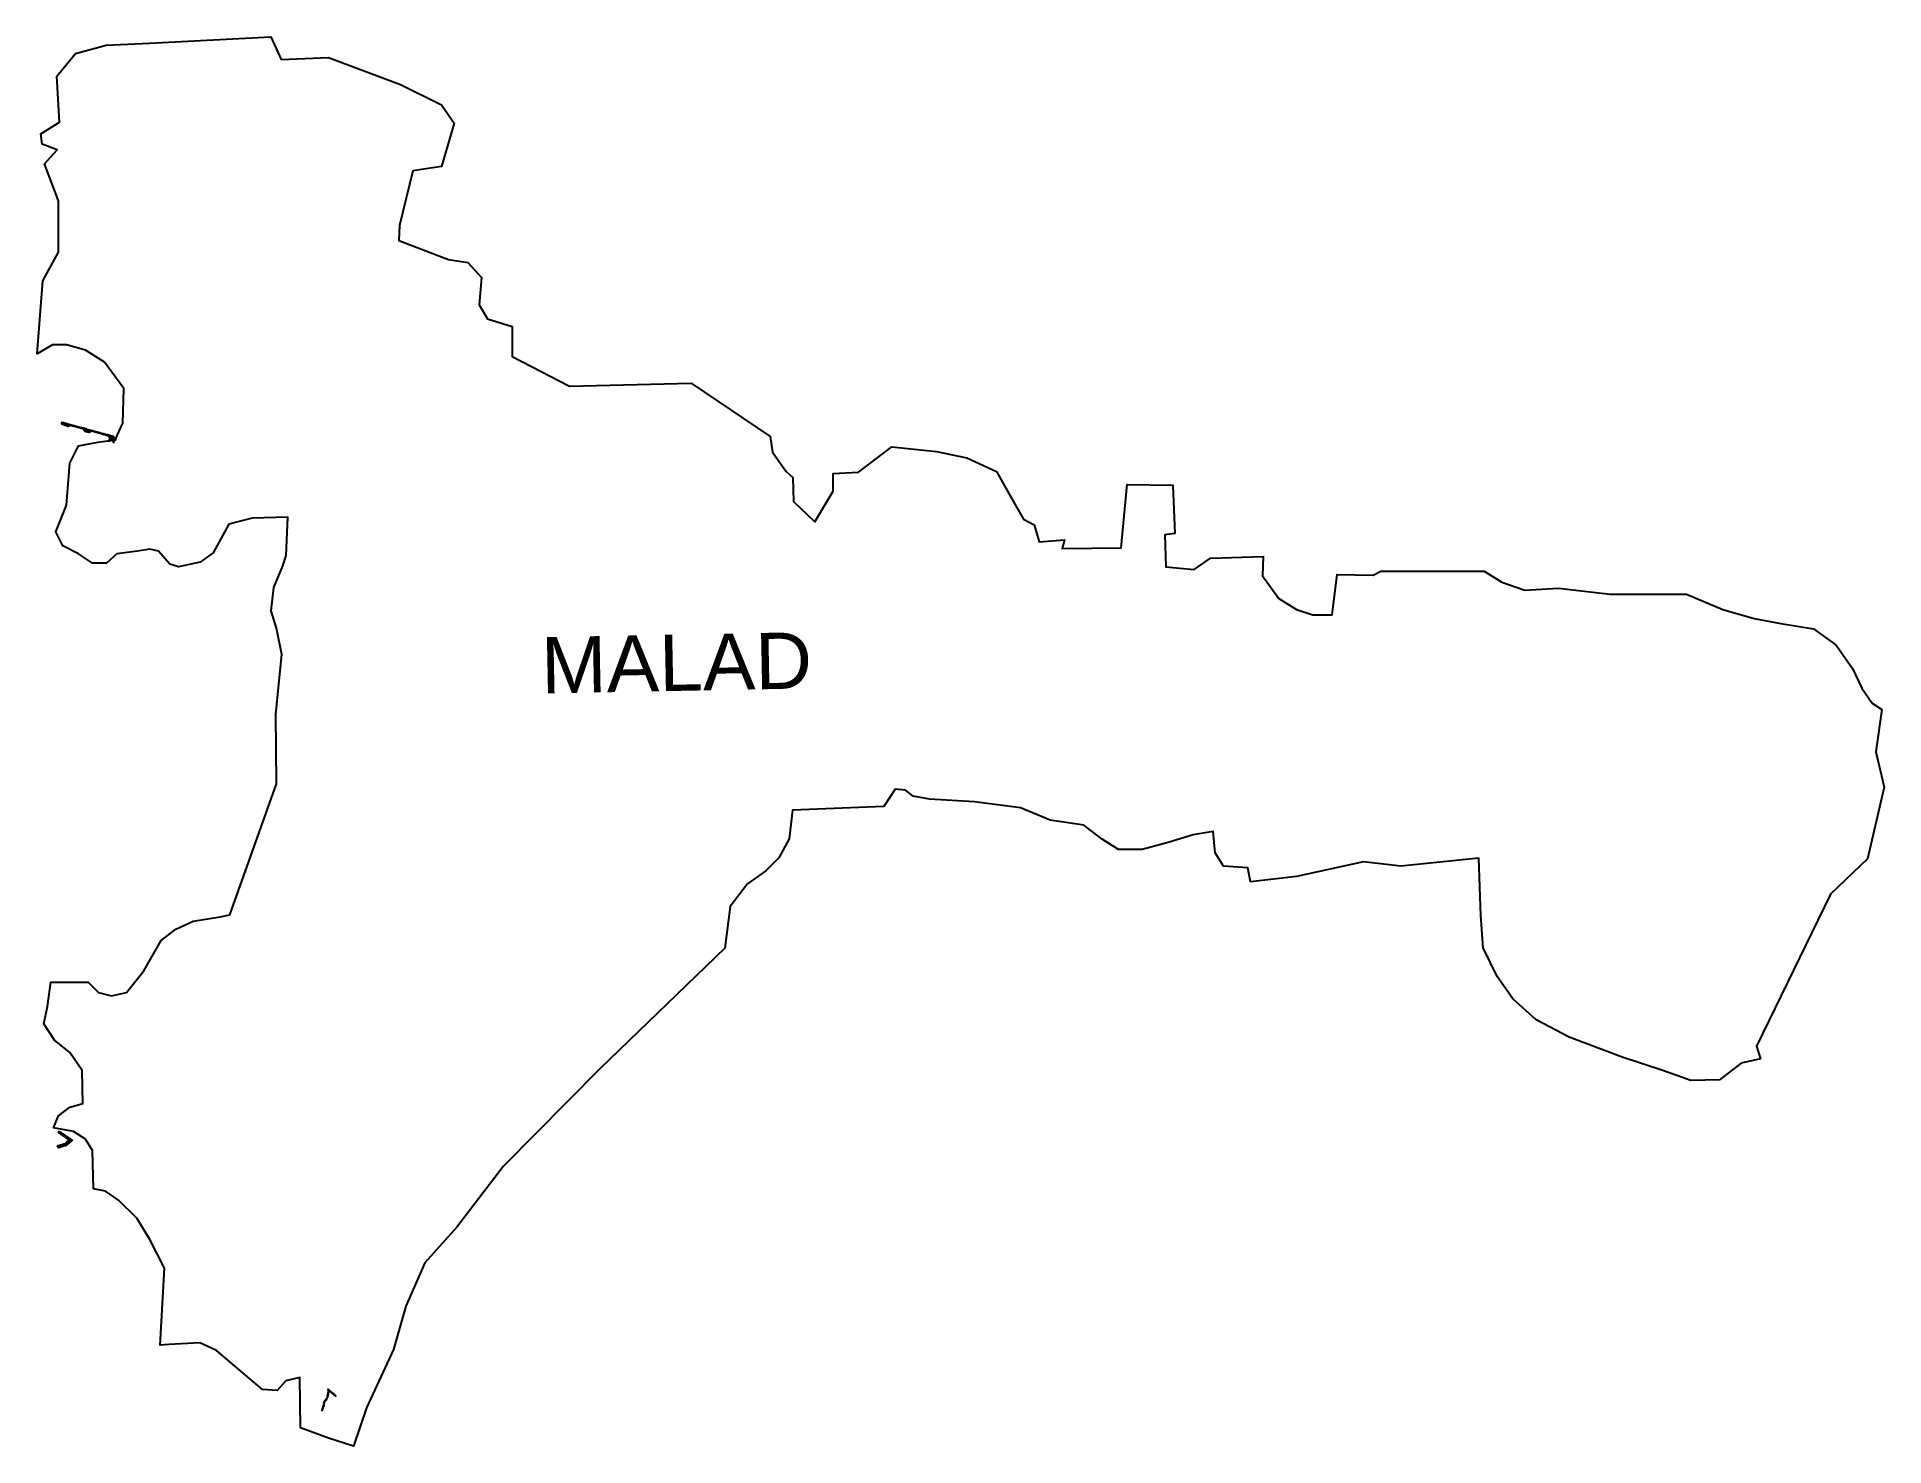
# Model space of a CAD drawing. Header units: metres. Extents: x 266585 to 279238, y 2117616 to 2127268.
import ezdxf

# ---------------------------------------------------------------- set-up
doc = ezdxf.new("R2010")
doc.units = ezdxf.units.M
doc.header["$MEASUREMENT"] = 0
for name, color, linetype in [('JETTY', 51, 'Continuous'), ('JETTY HATCH', 200, 'Continuous'), ('village', 3, 'Continuous'), ('VILLAGE NAME', 250, 'Continuous')]:
    doc.layers.add(name, color=color, linetype=linetype)
doc.styles.get("Standard").update_dxf_attribs({"font": 'arial.ttf'})

msp = doc.modelspace()

# ---------------------------------------------------------------- hatches: boundary and pattern name
at = {"layer": 'JETTY HATCH'}
h = msp.add_hatch(dxfattribs=at)
h.set_pattern_fill('ANSI37', color=256, scale=10)
h.paths.add_polyline_path([(267107, 2124489), (267114, 2124491), (267110, 2124509), (267127, 2124509), (267127, 2124515), (267111, 2124515), (267110, 2124532), (266961, 2124573), (266836, 2124607), (266763, 2124628), (266756, 2124631), (266751, 2124618), (266798, 2124599), (266814, 2124607), (266901, 2124583), (266913, 2124565), (266941, 2124557), (266960, 2124568), (267076, 2124534), (267081, 2124516), (267084, 2124509), (267082, 2124507), (267077, 2124505), (267069, 2124500), (267070, 2124498), (267077, 2124498), (267081, 2124499), (267093, 2124503), (267101, 2124507)])
h = msp.add_hatch(dxfattribs=at)
h.set_pattern_fill('ANSI37', color=256, scale=10)
h.paths.add_polyline_path([(266730, 2119658), (266724, 2119673), (266780, 2119689), (266802, 2119714), (266730, 2119764), (266740, 2119772), (266810, 2119723), (266828, 2119710), (266790, 2119677)])
h = msp.add_hatch(dxfattribs=at)
h.set_pattern_fill('ANSI37', color=256, scale=10)
h.paths.add_polyline_path([(268578, 2118007), (268634, 2117961), (268629, 2117956), (268588, 2117993), (268585, 2117987), (268579, 2117959), (268575, 2117945), (268570, 2117935), (268563, 2117928), (268558, 2117920), (268555, 2117910), (268553, 2117901), (268552, 2117890), (268539, 2117859), (268535, 2117860), (268548, 2117898), (268549, 2117910), (268557, 2117929), (268572, 2117948), (268577, 2117975), (268581, 2117992), (268577, 2118003)])

# ---------------------------------------------------------------- linework, layer by layer
at = {"layer": 'JETTY', "const_width": 0.1}
for points in [[(267107, 2124489), (267114, 2124491), (267110, 2124509), (267127, 2124509), (267127, 2124515), (267111, 2124515), (267110, 2124532), (266961, 2124573), (266836, 2124607), (266763, 2124628), (266756, 2124631), (266751, 2124618), (266798, 2124599), (266814, 2124607), (266901, 2124583), (266913, 2124565), (266941, 2124557), (266960, 2124568), (267076, 2124534), (267081, 2124516), (267084, 2124509), (267082, 2124507), (267077, 2124505), (267069, 2124500), (267070, 2124498), (267077, 2124498), (267081, 2124499), (267093, 2124503), (267101, 2124507)], [(266730, 2119658), (266724, 2119673), (266780, 2119689), (266802, 2119714), (266730, 2119764), (266740, 2119772), (266810, 2119723), (266828, 2119710), (266790, 2119677)], [(268578, 2118007), (268634, 2117961), (268629, 2117956), (268588, 2117993), (268585, 2117987), (268579, 2117959), (268575, 2117945), (268570, 2117935), (268563, 2117928), (268558, 2117920), (268555, 2117910), (268553, 2117901), (268552, 2117890), (268539, 2117859), (268535, 2117860), (268548, 2117898), (268549, 2117910), (268557, 2117929), (268572, 2117948), (268577, 2117975), (268581, 2117992), (268577, 2118003)]]:
    msp.add_lwpolyline(points, close=True, dxfattribs=at)
at = {"layer": 'village', "color": 3, "true_color": 0x00ff00}
msp.add_polyline3d([(269069, 2125976, 0), (269064, 2125874, 0), (269403, 2125744, 0), (269537, 2125722, 0), (269631, 2125619, 0), (269613, 2125432, 0), (269671, 2125338, 0), (269840, 2125285, 0), (269840, 2125080, 0), (270233, 2124875, 0), (271067, 2124897, 0), (271607, 2124531, 0), (271624, 2124424, 0), (271718, 2124290, 0), (271763, 2124250, 0), (271767, 2124085, 0), (271914, 2123947, 0), (272039, 2124156, 0), (272039, 2124277, 0), (272213, 2124286, 0), (272441, 2124460, 0), (272748, 2124429, 0), (272954, 2124384, 0), (273157, 2124290, 0), (273264, 2124103, 0), (273344, 2123965, 0), (273416, 2123925, 0), (273451, 2123809, 0), (273625, 2123822, 0), (273607, 2123764, 0), (274013, 2123768, 0), (274053, 2124201, 0), (274366, 2124197, 0), (274379, 2123867, 0), (274312, 2123858, 0), (274317, 2123639, 0), (274513, 2123621, 0), (274624, 2123697, 0), (274986, 2123710, 0), (274981, 2123577, 0), (275093, 2123421, 0), (275213, 2123345, 0), (275325, 2123309, 0), (275457, 2123309, 0), (275492, 2123586, 0), (275738, 2123581, 0), (275791, 2123608, 0), (276500, 2123608, 0), (276621, 2123532, 0), (276777, 2123479, 0), (277007, 2123492, 0), (277363, 2123452, 0), (277885, 2123450, 0), (278135, 2123347, 0), (278349, 2123285, 0), (278532, 2123249, 0), (278755, 2123214, 0), (278911, 2123102, 0), (279023, 2122941, 0), (279085, 2122808, 0), (279156, 2122705, 0), (279223, 2122660, 0), (279182, 2122370, 0), (279238, 2122130, 0), (279126, 2121637, 0), (278872, 2121397, 0), (278364, 2120354, 0), (278391, 2120267, 0), (278259, 2120238, 0), (278110, 2120125, 0), (277914, 2120119, 0), (277717, 2120191, 0), (277444, 2120280, 0), (277081, 2120417, 0), (276855, 2120536, 0), (276695, 2120678, 0), (276588, 2120833, 0), (276492, 2121029, 0), (276475, 2121249, 0), (276463, 2121642, 0), (275927, 2121588, 0), (275672, 2121618, 0), (275214, 2121517, 0), (274899, 2121481, 0), (274881, 2121576, 0), (274714, 2121588, 0), (274655, 2121678, 0), (274643, 2121826, 0), (274506, 2121802, 0), (274334, 2121749, 0), (274155, 2121701, 0), (273995, 2121701, 0), (273882, 2121773, 0), (273757, 2121868, 0), (273525, 2121903, 0), (273323, 2121987, 0), (273007, 2122028, 0), (272698, 2122046, 0), (272588, 2122068, 0), (272535, 2122109, 0), (272463, 2122115, 0), (272386, 2121996, 0), (271761, 2121972, 0), (271738, 2121776, 0), (271666, 2121645, 0), (271577, 2121556, 0), (271452, 2121467, 0), (271333, 2121312, 0), (271298, 2121027, 0), (270441, 2120199, 0), (269781, 2119533, 0), (269462, 2119114, 0), (269242, 2118871, 0), (269111, 2118573, 0), (269028, 2118276, 0), (268843, 2117877, 0), (268754, 2117616, 0), (268582, 2117669, 0), (268391, 2117741, 0), (268385, 2118085, 0), (268290, 2118062, 0), (268231, 2117996, 0), (268130, 2118002, 0), (268011, 2118103, 0), (267814, 2118270, 0), (267701, 2118323, 0), (267487, 2118311, 0), (267428, 2118306, 0), (267458, 2118835, 0), (267357, 2119031, 0), (267268, 2119176, 0), (267144, 2119301, 0), (267054, 2119361, 0), (266971, 2119378, 0), (266965, 2119640, 0), (266918, 2119717, 0), (266834, 2119771, 0), (266698, 2119795, 0), (266733, 2119878, 0), (266811, 2119937, 0), (266900, 2119961, 0), (266894, 2120187, 0), (266811, 2120312, 0), (266704, 2120395, 0), (266632, 2120508, 0), (266656, 2120627, 0), (266680, 2120794, 0), (266935, 2120794, 0), (267007, 2120722, 0), (267096, 2120699, 0), (267197, 2120722, 0), (267316, 2120871, 0), (267435, 2121079, 0), (267536, 2121157, 0), (267655, 2121210, 0), (267839, 2121240, 0), (267905, 2121254, 0), (268226, 2122152, 0), (268220, 2122628, 0), (268262, 2123038, 0), (268226, 2123217, 0), (268190, 2123336, 0), (268208, 2123496, 0), (268268, 2123645, 0), (268291, 2123716, 0), (268303, 2123978, 0), (268059, 2123972, 0), (267899, 2123930, 0), (267792, 2123734, 0), (267703, 2123669, 0), (267554, 2123639, 0), (267494, 2123657, 0), (267417, 2123746, 0), (267358, 2123758, 0), (267274, 2123746, 0), (267132, 2123728, 0), (267060, 2123663, 0), (266965, 2123663, 0), (266870, 2123728, 0), (266763, 2123782, 0), (266715, 2123877, 0), (266787, 2124061, 0), (266811, 2124349, 0), (266870, 2124468, 0), (267001, 2124492, 0), (267120, 2124509, 0), (267173, 2124622, 0), (267179, 2124860, 0), (267048, 2125039, 0), (266918, 2125122, 0), (266787, 2125158, 0), (266692, 2125158, 0), (266585, 2125098, 0), (266626, 2125598, 0), (266733, 2125794, 0), (266733, 2126145, 0), (266636, 2126399, 0), (266723, 2126494, 0), (266620, 2126534, 0), (266612, 2126605, 0), (266739, 2126684, 0), (266721, 2127000, 0), (266848, 2127155, 0), (267059, 2127211, 0), (267356, 2127225, 0), (268187, 2127268, 0), (268258, 2127113, 0), (268582, 2127127, 0), (269075, 2126943, 0), (269357, 2126803, 0), (269442, 2126676, 0), (269357, 2126380, 0), (269160, 2126351, 0)], close=True, dxfattribs=at)

# ---------------------------------------------------------------- texts
at = {"layer": 'VILLAGE NAME', "insert": (270034, 2123156), "char_height": 385.73, "attachment_point": 1, "rotation": 1.1028}
msp.add_mtext_dynamic_manual_height_columns('{\\fArial|b0|i0|c0|p34;MALAD}', width=2578.43, gutter_width=1929, heights=[0], dxfattribs=at)

doc.saveas('drawing.dxf')
